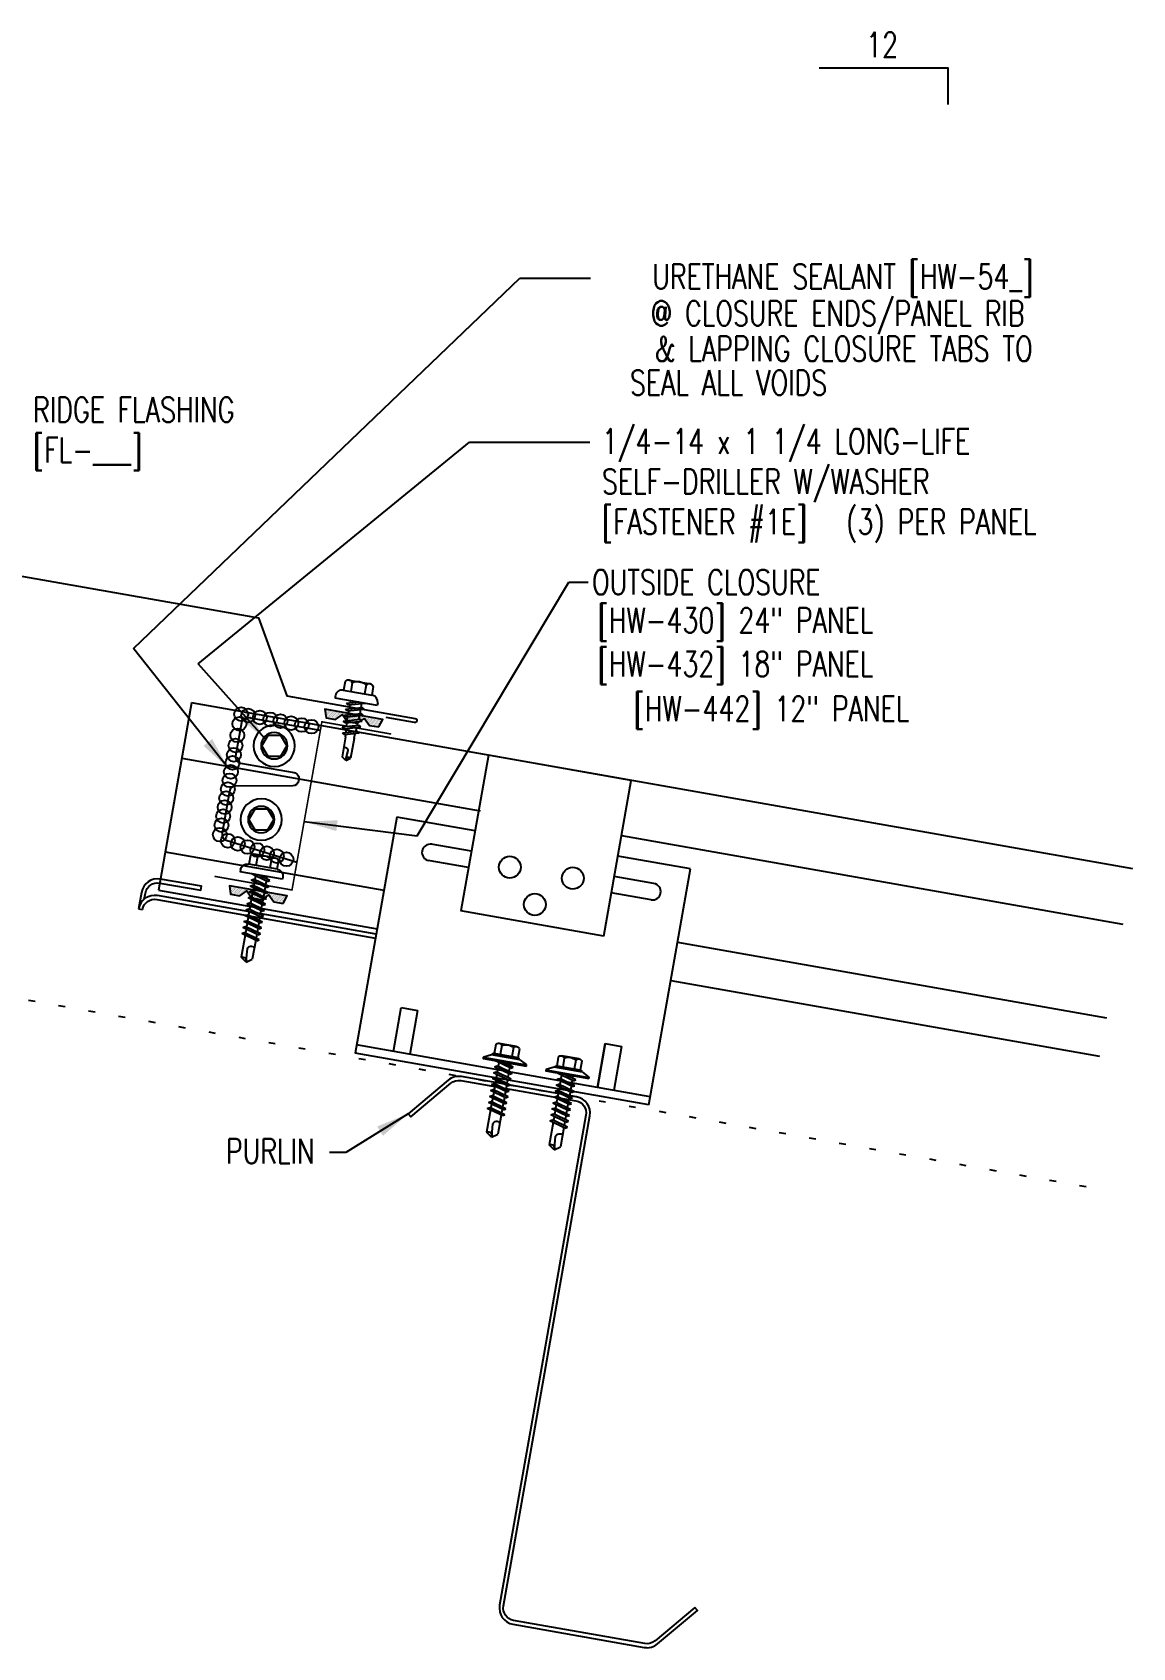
# Model space of a CAD drawing. Extents: x 0.2 to 43.1, y 9.2 to 35.9.
# Drawn here: x 26.47 to 43.07, y 11.4 to 35.77 of the extents above; entities that cross this region are included whole.
import ezdxf
from ezdxf.enums import TextEntityAlignment as Align

# ---------------------------------------------------------------- set-up
doc = ezdxf.new("R2010")
doc.units = 0
doc.header["$LTSCALE"] = 4
doc.header["$MEASUREMENT"] = 0
doc.linetypes.add('ACAD_ISO07W100', pattern=[3, 0, -3])
doc.layers.get('0').update_dxf_attribs({"linetype": 'CONTINUOUS'})
for name, color, linetype in [('CLIP', 5, 'CONTINUOUS'), ('CLO', 3, 'CONTINUOUS'), ('DIM', 2, 'CONTINUOUS'), ('FASTENER', 9, 'CONTINUOUS'), ('MARK', 1, 'CONTINUOUS'), ('PANEL', 11, 'CONTINUOUS'), ('STLA', 10, 'CONTINUOUS'), ('TAPE', 8, 'CONTINUOUS'), ('TEXT', 2, 'CONTINUOUS'), ('TRIM', 6, 'CONTINUOUS')]:
    doc.layers.add(name, color=color, linetype=linetype)
doc.styles.add('TEXT1', font='ROMANS.shx', dxfattribs={"width": 0.75, "height": 0.375})
doc.dimstyles.new('DETAIL$7', dxfattribs={"dimscale": 4, "dimtxt": 0.09375, "dimasz": 0.125, "dimexe": 0.0625, "dimexo": 0.125, "dimgap": 0.0625, "dimtad": 1, "dimdec": 4, "dimzin": 3, "dimdsep": 46, "dimlunit": 4, "dimtxsty": 'TEXT1', "dimblk": 'ARCHTICK', "dimcen": 0.0625, "dimclrd": 7, "dimclre": 7, "dimclrt": 2, "dimadec": 0, "dimazin": 0, "dimtfac": 0.59375, "dimtdec": 4, "dimtmove": 0, "dimatfit": 3, "dimfxl": 0, "dimfrac": 2, "dimtolj": 1, "dimtzin": 3, "dimarcsym": 0})

# ---------------------------------------------------------------- blocks, each defined once
blk = doc.blocks.new('*X9')
at = {"color": 0}
for p, q in [((-0.434, 0.135), (-0.434, 0.135)), ((-0.434, 0.123), (-0.434, 0.123)), ((-0.422, 0.141), (-0.422, 0.141)), ((-0.422, 0.129), (-0.422, 0.129)), ((-0.422, 0.117), (-0.422, 0.117)), ((-0.422, 0.105), (-0.422, 0.105)), ((-0.422, 0.094), (-0.422, 0.094)), ((-0.422, 0.082), (-0.422, 0.082)), ((-0.41, 0.135), (-0.41, 0.135)), ((-0.41, 0.123), (-0.41, 0.123)), ((-0.41, 0.111), (-0.41, 0.111)), ((-0.41, 0.1), (-0.41, 0.1)), ((-0.41, 0.088), (-0.41, 0.088)), ((-0.41, 0.076), (-0.41, 0.076)), ((-0.41, 0.064), (-0.41, 0.064)), ((-0.41, 0.053), (-0.41, 0.053)), ((-0.41, 0.041), (-0.41, 0.041)), ((-0.398, 0.141), (-0.398, 0.141)), ((-0.398, 0.129), (-0.398, 0.129)), ((-0.398, 0.117), (-0.398, 0.117)), ((-0.398, 0.105), (-0.398, 0.105)), ((-0.398, 0.094), (-0.398, 0.094)), ((-0.398, 0.082), (-0.398, 0.082)), ((-0.398, 0.07), (-0.398, 0.07)), ((-0.398, 0.059), (-0.398, 0.059)), ((-0.398, 0.047), (-0.398, 0.047)), ((-0.398, 0.035), (-0.398, 0.035)), ((-0.398, 0.023), (-0.398, 0.023)), ((-0.387, 0.135), (-0.387, 0.135)), ((-0.387, 0.123), (-0.387, 0.123)), ((-0.387, 0.111), (-0.387, 0.111)), ((-0.387, 0.1), (-0.387, 0.1)), ((-0.387, 0.088), (-0.387, 0.088)), ((-0.387, 0.076), (-0.387, 0.076)), ((-0.387, 0.064), (-0.387, 0.064)), ((-0.387, 0.053), (-0.387, 0.053)), ((-0.387, 0.041), (-0.387, 0.041)), ((-0.387, 0.029), (-0.387, 0.029)), ((-0.375, 0.141), (-0.375, 0.141)), ((-0.375, 0.129), (-0.375, 0.129)), ((-0.375, 0.117), (-0.375, 0.117)), ((-0.375, 0.105), (-0.375, 0.105)), ((-0.375, 0.094), (-0.375, 0.094)), ((-0.375, 0.082), (-0.375, 0.082)), ((-0.375, 0.07), (-0.375, 0.07)), ((-0.375, 0.059), (-0.375, 0.059)), ((-0.375, 0.047), (-0.375, 0.047)), ((-0.375, 0.035), (-0.375, 0.035)), ((-0.375, 0.023), (-0.375, 0.023)), ((-0.363, 0.135), (-0.363, 0.135)), ((-0.363, 0.123), (-0.363, 0.123)), ((-0.363, 0.111), (-0.363, 0.111)), ((-0.363, 0.1), (-0.363, 0.1)), ((-0.363, 0.088), (-0.363, 0.088)), ((-0.363, 0.076), (-0.363, 0.076)), ((-0.363, 0.064), (-0.363, 0.064)), ((-0.363, 0.053), (-0.363, 0.053)), ((-0.363, 0.041), (-0.363, 0.041)), ((-0.363, 0.029), (-0.363, 0.029)), ((-0.352, 0.141), (-0.352, 0.141)), ((-0.352, 0.129), (-0.352, 0.129)), ((-0.352, 0.117), (-0.352, 0.117)), ((-0.352, 0.105), (-0.352, 0.105)), ((-0.352, 0.094), (-0.352, 0.094)), ((-0.352, 0.082), (-0.352, 0.082)), ((-0.352, 0.07), (-0.352, 0.07)), ((-0.352, 0.059), (-0.352, 0.059)), ((-0.352, 0.047), (-0.352, 0.047)), ((-0.352, 0.035), (-0.352, 0.035)), ((-0.352, 0.023), (-0.352, 0.023)), ((-0.34, 0.135), (-0.34, 0.135)), ((-0.34, 0.123), (-0.34, 0.123)), ((-0.34, 0.111), (-0.34, 0.111)), ((-0.34, 0.1), (-0.34, 0.1)), ((-0.34, 0.088), (-0.34, 0.088)), ((-0.34, 0.076), (-0.34, 0.076)), ((-0.34, 0.064), (-0.34, 0.064)), ((-0.34, 0.053), (-0.34, 0.053)), ((-0.34, 0.041), (-0.34, 0.041)), ((-0.34, 0.029), (-0.34, 0.029)), ((-0.328, 0.141), (-0.328, 0.141)), ((-0.328, 0.129), (-0.328, 0.129)), ((-0.328, 0.117), (-0.328, 0.117)), ((-0.328, 0.105), (-0.328, 0.105)), ((-0.328, 0.094), (-0.328, 0.094)), ((-0.328, 0.082), (-0.328, 0.082)), ((-0.328, 0.07), (-0.328, 0.07)), ((-0.328, 0.059), (-0.328, 0.059)), ((-0.328, 0.047), (-0.328, 0.047)), ((-0.328, 0.035), (-0.328, 0.035)), ((-0.328, 0.023), (-0.328, 0.023)), ((-0.316, 0.135), (-0.316, 0.135)), ((-0.316, 0.123), (-0.316, 0.123)), ((-0.316, 0.111), (-0.316, 0.111)), ((-0.316, 0.1), (-0.316, 0.1)), ((-0.316, 0.088), (-0.316, 0.088)), ((-0.316, 0.076), (-0.316, 0.076)), ((-0.316, 0.064), (-0.316, 0.064)), ((-0.316, 0.053), (-0.316, 0.053)), ((-0.316, 0.041), (-0.316, 0.041)), ((-0.316, 0.029), (-0.316, 0.029)), ((-0.305, 0.141), (-0.305, 0.141)), ((-0.305, 0.129), (-0.305, 0.129)), ((-0.305, 0.117), (-0.305, 0.117)), ((-0.305, 0.105), (-0.305, 0.105)), ((-0.305, 0.094), (-0.305, 0.094)), ((-0.305, 0.082), (-0.305, 0.082)), ((-0.305, 0.07), (-0.305, 0.07)), ((-0.305, 0.059), (-0.305, 0.059)), ((-0.305, 0.047), (-0.305, 0.047)), ((-0.305, 0.035), (-0.305, 0.035)), ((-0.305, 0.023), (-0.305, 0.023)), ((-0.293, 0.135), (-0.293, 0.135)), ((-0.293, 0.123), (-0.293, 0.123)), ((-0.293, 0.111), (-0.293, 0.111)), ((-0.293, 0.1), (-0.293, 0.1)), ((-0.293, 0.088), (-0.293, 0.088)), ((-0.293, 0.076), (-0.293, 0.076)), ((-0.293, 0.064), (-0.293, 0.064)), ((-0.293, 0.053), (-0.293, 0.053)), ((-0.293, 0.041), (-0.293, 0.041)), ((-0.293, 0.029), (-0.293, 0.029)), ((-0.281, 0.141), (-0.281, 0.141)), ((-0.281, 0.129), (-0.281, 0.129)), ((-0.281, 0.117), (-0.281, 0.117)), ((-0.281, 0.105), (-0.281, 0.105)), ((-0.281, 0.094), (-0.281, 0.094)), ((-0.281, 0.082), (-0.281, 0.082)), ((-0.281, 0.07), (-0.281, 0.07)), ((-0.281, 0.059), (-0.281, 0.059)), ((-0.281, 0.047), (-0.281, 0.047)), ((-0.281, 0.035), (-0.281, 0.035)), ((-0.281, 0.023), (-0.281, 0.023)), ((-0.27, 0.135), (-0.27, 0.135)), ((-0.27, 0.123), (-0.27, 0.123)), ((-0.27, 0.111), (-0.27, 0.111)), ((-0.27, 0.1), (-0.27, 0.1)), ((-0.27, 0.088), (-0.27, 0.088)), ((-0.27, 0.076), (-0.27, 0.076)), ((-0.27, 0.064), (-0.27, 0.064)), ((-0.27, 0.053), (-0.27, 0.053)), ((-0.27, 0.041), (-0.27, 0.041)), ((-0.27, 0.029), (-0.27, 0.029)), ((-0.258, 0.141), (-0.258, 0.141)), ((-0.258, 0.129), (-0.258, 0.129)), ((-0.258, 0.117), (-0.258, 0.117)), ((-0.258, 0.105), (-0.258, 0.105)), ((-0.258, 0.094), (-0.258, 0.094)), ((-0.258, 0.082), (-0.258, 0.082)), ((-0.258, 0.07), (-0.258, 0.07)), ((-0.258, 0.059), (-0.258, 0.059)), ((-0.258, 0.047), (-0.258, 0.047)), ((-0.258, 0.035), (-0.258, 0.035)), ((-0.258, 0.023), (-0.258, 0.023)), ((-0.246, 0.135), (-0.246, 0.135)), ((-0.246, 0.123), (-0.246, 0.123)), ((-0.246, 0.111), (-0.246, 0.111)), ((-0.246, 0.1), (-0.246, 0.1)), ((-0.246, 0.088), (-0.246, 0.088)), ((-0.246, 0.076), (-0.246, 0.076)), ((-0.246, 0.064), (-0.246, 0.064)), ((-0.246, 0.053), (-0.246, 0.053)), ((-0.246, 0.041), (-0.246, 0.041)), ((-0.234, 0.141), (-0.234, 0.141)), ((-0.234, 0.129), (-0.234, 0.129)), ((-0.234, 0.117), (-0.234, 0.117)), ((-0.234, 0.105), (-0.234, 0.105)), ((-0.234, 0.094), (-0.234, 0.094)), ((-0.234, 0.082), (-0.234, 0.082)), ((-0.234, 0.07), (-0.234, 0.07)), ((-0.234, 0.059), (-0.234, 0.059)), ((-0.234, 0.047), (-0.234, 0.047)), ((-0.223, 0.135), (-0.223, 0.135)), ((-0.223, 0.123), (-0.223, 0.123)), ((-0.223, 0.111), (-0.223, 0.111)), ((-0.223, 0.1), (-0.223, 0.1)), ((-0.223, 0.088), (-0.223, 0.088)), ((-0.223, 0.076), (-0.223, 0.076)), ((-0.223, 0.064), (-0.223, 0.064)), ((-0.211, 0.141), (-0.211, 0.141)), ((-0.211, 0.129), (-0.211, 0.129)), ((-0.211, 0.117), (-0.211, 0.117)), ((-0.211, 0.105), (-0.211, 0.105)), ((-0.211, 0.094), (-0.211, 0.094)), ((-0.211, 0.082), (-0.211, 0.082)), ((-0.211, 0.07), (-0.211, 0.07)), ((-0.199, 0.135), (-0.199, 0.135)), ((-0.199, 0.123), (-0.199, 0.123)), ((-0.199, 0.111), (-0.199, 0.111)), ((-0.199, 0.1), (-0.199, 0.1)), ((-0.199, 0.088), (-0.199, 0.088)), ((-0.188, 0.141), (-0.188, 0.141)), ((-0.188, 0.129), (-0.188, 0.129)), ((-0.188, 0.117), (-0.188, 0.117)), ((-0.188, 0.105), (-0.188, 0.105)), ((-0.188, 0.094), (-0.188, 0.094)), ((-0.176, 0.135), (-0.176, 0.135)), ((-0.176, 0.123), (-0.176, 0.123)), ((-0.176, 0.111), (-0.176, 0.111)), ((-0.164, 0.141), (-0.164, 0.141)), ((-0.164, 0.129), (-0.164, 0.129)), ((-0.164, 0.117), (-0.164, 0.117)), ((-0.164, 0.105), (-0.164, 0.105)), ((-0.152, 0.135), (-0.152, 0.135)), ((-0.152, 0.123), (-0.152, 0.123)), ((-0.152, 0.111), (-0.152, 0.111)), ((-0.152, 0.1), (-0.152, 0.1)), ((-0.141, 0.141), (-0.141, 0.141)), ((-0.141, 0.129), (-0.141, 0.129)), ((-0.141, 0.117), (-0.141, 0.117)), ((-0.141, 0.105), (-0.141, 0.105)), ((-0.141, 0.094), (-0.141, 0.094)), ((-0.141, 0.082), (-0.141, 0.082)), ((-0.129, 0.135), (-0.129, 0.135)), ((-0.129, 0.123), (-0.129, 0.123)), ((-0.129, 0.111), (-0.129, 0.111)), ((-0.129, 0.1), (-0.129, 0.1)), ((-0.129, 0.088), (-0.129, 0.088)), ((-0.129, 0.076), (-0.129, 0.076)), ((-0.117, 0.141), (-0.117, 0.141)), ((-0.117, 0.129), (-0.117, 0.129)), ((-0.117, 0.117), (-0.117, 0.117)), ((-0.117, 0.105), (-0.117, 0.105)), ((-0.117, 0.094), (-0.117, 0.094)), ((-0.117, 0.082), (-0.117, 0.082)), ((-0.117, 0.07), (-0.117, 0.07)), ((-0.117, 0.059), (-0.117, 0.059)), ((-0.105, 0.135), (-0.105, 0.135)), ((-0.105, 0.123), (-0.105, 0.123)), ((-0.105, 0.111), (-0.105, 0.111)), ((-0.105, 0.1), (-0.105, 0.1)), ((-0.105, 0.088), (-0.105, 0.088)), ((-0.105, 0.076), (-0.105, 0.076)), ((-0.105, 0.064), (-0.105, 0.064)), ((-0.105, 0.053), (-0.105, 0.053)), ((-0.094, 0.141), (-0.094, 0.141)), ((-0.094, 0.129), (-0.094, 0.129)), ((-0.094, 0.117), (-0.094, 0.117)), ((-0.094, 0.105), (-0.094, 0.105)), ((-0.094, 0.094), (-0.094, 0.094)), ((-0.094, 0.082), (-0.094, 0.082)), ((-0.094, 0.07), (-0.094, 0.07)), ((-0.094, 0.059), (-0.094, 0.059)), ((-0.094, 0.047), (-0.094, 0.047)), ((-0.094, 0.035), (-0.094, 0.035)), ((-0.082, 0.135), (-0.082, 0.135)), ((-0.082, 0.123), (-0.082, 0.123)), ((-0.082, 0.111), (-0.082, 0.111)), ((-0.082, 0.1), (-0.082, 0.1)), ((-0.082, 0.088), (-0.082, 0.088)), ((-0.082, 0.076), (-0.082, 0.076)), ((-0.082, 0.064), (-0.082, 0.064)), ((-0.082, 0.053), (-0.082, 0.053)), ((-0.082, 0.041), (-0.082, 0.041)), ((-0.082, 0.029), (-0.082, 0.029)), ((-0.07, 0.141), (-0.07, 0.141)), ((-0.07, 0.129), (-0.07, 0.129)), ((-0.07, 0.117), (-0.07, 0.117)), ((-0.07, 0.105), (-0.07, 0.105)), ((-0.07, 0.094), (-0.07, 0.094)), ((-0.07, 0.082), (-0.07, 0.082)), ((-0.07, 0.07), (-0.07, 0.07)), ((-0.07, 0.059), (-0.07, 0.059)), ((-0.07, 0.047), (-0.07, 0.047)), ((-0.07, 0.035), (-0.07, 0.035)), ((-0.07, 0.023), (-0.07, 0.023)), ((-0.059, 0.135), (-0.059, 0.135)), ((-0.059, 0.123), (-0.059, 0.123)), ((-0.059, 0.111), (-0.059, 0.111)), ((-0.059, 0.1), (-0.059, 0.1)), ((-0.059, 0.088), (-0.059, 0.088)), ((-0.059, 0.076), (-0.059, 0.076)), ((-0.059, 0.064), (-0.059, 0.064)), ((-0.059, 0.053), (-0.059, 0.053)), ((-0.059, 0.041), (-0.059, 0.041)), ((-0.059, 0.029), (-0.059, 0.029)), ((-0.047, 0.141), (-0.047, 0.141)), ((-0.047, 0.129), (-0.047, 0.129)), ((-0.047, 0.117), (-0.047, 0.117)), ((-0.047, 0.105), (-0.047, 0.105)), ((-0.047, 0.094), (-0.047, 0.094)), ((-0.047, 0.082), (-0.047, 0.082)), ((-0.047, 0.07), (-0.047, 0.07)), ((-0.047, 0.059), (-0.047, 0.059)), ((-0.047, 0.047), (-0.047, 0.047)), ((-0.047, 0.035), (-0.047, 0.035)), ((-0.047, 0.023), (-0.047, 0.023)), ((-0.035, 0.135), (-0.035, 0.135)), ((-0.035, 0.123), (-0.035, 0.123)), ((-0.035, 0.111), (-0.035, 0.111)), ((-0.035, 0.1), (-0.035, 0.1)), ((-0.035, 0.088), (-0.035, 0.088)), ((-0.035, 0.076), (-0.035, 0.076)), ((-0.035, 0.064), (-0.035, 0.064)), ((-0.035, 0.053), (-0.035, 0.053)), ((-0.035, 0.041), (-0.035, 0.041)), ((-0.035, 0.029), (-0.035, 0.029)), ((-0.023, 0.141), (-0.023, 0.141)), ((-0.023, 0.129), (-0.023, 0.129)), ((-0.023, 0.117), (-0.023, 0.117)), ((-0.023, 0.105), (-0.023, 0.105)), ((-0.023, 0.094), (-0.023, 0.094)), ((-0.023, 0.082), (-0.023, 0.082)), ((-0.023, 0.07), (-0.023, 0.07)), ((-0.023, 0.059), (-0.023, 0.059)), ((-0.023, 0.047), (-0.023, 0.047)), ((-0.023, 0.035), (-0.023, 0.035)), ((-0.023, 0.023), (-0.023, 0.023)), ((-0.012, 0.135), (-0.012, 0.135)), ((-0.012, 0.123), (-0.012, 0.123)), ((-0.012, 0.111), (-0.012, 0.111)), ((-0.012, 0.1), (-0.012, 0.1)), ((-0.012, 0.088), (-0.012, 0.088)), ((-0.012, 0.076), (-0.012, 0.076)), ((-0.012, 0.064), (-0.012, 0.064)), ((-0.012, 0.053), (-0.012, 0.053)), ((-0.012, 0.041), (-0.012, 0.041)), ((-0.012, 0.029), (-0.012, 0.029)), ((0, 0.141), (0, 0.141)), ((0, 0.129), (0, 0.129)), ((0, 0.117), (0, 0.117)), ((0, 0.105), (0, 0.105)), ((0, 0.094), (0, 0.094)), ((0, 0.082), (0, 0.082)), ((0, 0.07), (0, 0.07)), ((0, 0.059), (0, 0.059)), ((0, 0.047), (0, 0.047)), ((0, 0.035), (0, 0.035)), ((0, 0.023), (0, 0.023)), ((0.012, 0.135), (0.012, 0.135)), ((0.012, 0.123), (0.012, 0.123)), ((0.012, 0.111), (0.012, 0.111)), ((0.012, 0.1), (0.012, 0.1)), ((0.012, 0.088), (0.012, 0.088)), ((0.012, 0.076), (0.012, 0.076)), ((0.012, 0.064), (0.012, 0.064)), ((0.012, 0.053), (0.012, 0.053)), ((0.012, 0.041), (0.012, 0.041)), ((0.012, 0.029), (0.012, 0.029)), ((0.023, 0.141), (0.023, 0.141)), ((0.023, 0.129), (0.023, 0.129)), ((0.023, 0.117), (0.023, 0.117)), ((0.023, 0.105), (0.023, 0.105)), ((0.023, 0.094), (0.023, 0.094)), ((0.023, 0.082), (0.023, 0.082)), ((0.023, 0.07), (0.023, 0.07)), ((0.023, 0.059), (0.023, 0.059)), ((0.023, 0.047), (0.023, 0.047)), ((0.023, 0.035), (0.023, 0.035)), ((0.023, 0.023), (0.023, 0.023)), ((0.035, 0.135), (0.035, 0.135)), ((0.035, 0.123), (0.035, 0.123)), ((0.035, 0.111), (0.035, 0.111)), ((0.035, 0.1), (0.035, 0.1)), ((0.035, 0.088), (0.035, 0.088)), ((0.035, 0.076), (0.035, 0.076)), ((0.035, 0.064), (0.035, 0.064)), ((0.035, 0.053), (0.035, 0.053)), ((0.035, 0.041), (0.035, 0.041)), ((0.035, 0.029), (0.035, 0.029)), ((0.047, 0.141), (0.047, 0.141)), ((0.047, 0.129), (0.047, 0.129)), ((0.047, 0.117), (0.047, 0.117)), ((0.047, 0.105), (0.047, 0.105)), ((0.047, 0.094), (0.047, 0.094)), ((0.047, 0.082), (0.047, 0.082)), ((0.047, 0.07), (0.047, 0.07)), ((0.047, 0.059), (0.047, 0.059)), ((0.047, 0.047), (0.047, 0.047)), ((0.047, 0.035), (0.047, 0.035)), ((0.047, 0.023), (0.047, 0.023)), ((0.059, 0.135), (0.059, 0.135)), ((0.059, 0.123), (0.059, 0.123)), ((0.059, 0.111), (0.059, 0.111)), ((0.059, 0.1), (0.059, 0.1)), ((0.059, 0.088), (0.059, 0.088)), ((0.059, 0.076), (0.059, 0.076)), ((0.059, 0.064), (0.059, 0.064)), ((0.059, 0.053), (0.059, 0.053)), ((0.059, 0.041), (0.059, 0.041)), ((0.059, 0.029), (0.059, 0.029)), ((0.07, 0.141), (0.07, 0.141)), ((0.07, 0.129), (0.07, 0.129)), ((0.07, 0.117), (0.07, 0.117)), ((0.07, 0.105), (0.07, 0.105)), ((0.07, 0.094), (0.07, 0.094)), ((0.07, 0.082), (0.07, 0.082)), ((0.07, 0.07), (0.07, 0.07)), ((0.07, 0.059), (0.07, 0.059)), ((0.07, 0.047), (0.07, 0.047)), ((0.07, 0.035), (0.07, 0.035)), ((0.07, 0.023), (0.07, 0.023)), ((0.082, 0.135), (0.082, 0.135)), ((0.082, 0.123), (0.082, 0.123)), ((0.082, 0.111), (0.082, 0.111)), ((0.082, 0.1), (0.082, 0.1)), ((0.082, 0.088), (0.082, 0.088)), ((0.082, 0.076), (0.082, 0.076)), ((0.082, 0.064), (0.082, 0.064)), ((0.082, 0.053), (0.082, 0.053)), ((0.082, 0.041), (0.082, 0.041)), ((0.082, 0.029), (0.082, 0.029)), ((0.094, 0.141), (0.094, 0.141)), ((0.094, 0.129), (0.094, 0.129)), ((0.094, 0.117), (0.094, 0.117)), ((0.094, 0.105), (0.094, 0.105)), ((0.094, 0.094), (0.094, 0.094)), ((0.094, 0.082), (0.094, 0.082)), ((0.094, 0.07), (0.094, 0.07)), ((0.094, 0.059), (0.094, 0.059)), ((0.094, 0.047), (0.094, 0.047)), ((0.094, 0.035), (0.094, 0.035)), ((0.105, 0.135), (0.105, 0.135)), ((0.105, 0.123), (0.105, 0.123)), ((0.105, 0.111), (0.105, 0.111)), ((0.105, 0.1), (0.105, 0.1)), ((0.105, 0.088), (0.105, 0.088)), ((0.105, 0.076), (0.105, 0.076)), ((0.105, 0.064), (0.105, 0.064)), ((0.105, 0.053), (0.105, 0.053)), ((0.117, 0.141), (0.117, 0.141)), ((0.117, 0.129), (0.117, 0.129)), ((0.117, 0.117), (0.117, 0.117)), ((0.117, 0.105), (0.117, 0.105)), ((0.117, 0.094), (0.117, 0.094)), ((0.117, 0.082), (0.117, 0.082)), ((0.117, 0.07), (0.117, 0.07)), ((0.117, 0.059), (0.117, 0.059)), ((0.129, 0.135), (0.129, 0.135)), ((0.129, 0.123), (0.129, 0.123)), ((0.129, 0.111), (0.129, 0.111)), ((0.129, 0.1), (0.129, 0.1)), ((0.129, 0.088), (0.129, 0.088)), ((0.129, 0.076), (0.129, 0.076)), ((0.141, 0.141), (0.141, 0.141)), ((0.141, 0.129), (0.141, 0.129)), ((0.141, 0.117), (0.141, 0.117)), ((0.141, 0.105), (0.141, 0.105)), ((0.141, 0.094), (0.141, 0.094)), ((0.141, 0.082), (0.141, 0.082)), ((0.152, 0.135), (0.152, 0.135)), ((0.152, 0.123), (0.152, 0.123)), ((0.152, 0.111), (0.152, 0.111)), ((0.152, 0.1), (0.152, 0.1)), ((0.164, 0.141), (0.164, 0.141)), ((0.164, 0.129), (0.164, 0.129)), ((0.164, 0.117), (0.164, 0.117)), ((0.164, 0.105), (0.164, 0.105)), ((0.176, 0.135), (0.176, 0.135)), ((0.176, 0.123), (0.176, 0.123)), ((0.176, 0.111), (0.176, 0.111)), ((0.188, 0.141), (0.188, 0.141)), ((0.188, 0.129), (0.188, 0.129)), ((0.188, 0.117), (0.188, 0.117)), ((0.188, 0.105), (0.188, 0.105)), ((0.188, 0.094), (0.188, 0.094)), ((0.199, 0.135), (0.199, 0.135)), ((0.199, 0.123), (0.199, 0.123)), ((0.199, 0.111), (0.199, 0.111)), ((0.199, 0.1), (0.199, 0.1)), ((0.199, 0.088), (0.199, 0.088)), ((0.211, 0.141), (0.211, 0.141)), ((0.211, 0.129), (0.211, 0.129)), ((0.211, 0.117), (0.211, 0.117)), ((0.211, 0.105), (0.211, 0.105)), ((0.211, 0.094), (0.211, 0.094)), ((0.211, 0.082), (0.211, 0.082)), ((0.211, 0.07), (0.211, 0.07)), ((0.223, 0.135), (0.223, 0.135)), ((0.223, 0.123), (0.223, 0.123)), ((0.223, 0.111), (0.223, 0.111)), ((0.223, 0.1), (0.223, 0.1)), ((0.223, 0.088), (0.223, 0.088)), ((0.223, 0.076), (0.223, 0.076)), ((0.223, 0.064), (0.223, 0.064)), ((0.234, 0.141), (0.234, 0.141)), ((0.234, 0.129), (0.234, 0.129)), ((0.234, 0.117), (0.234, 0.117)), ((0.234, 0.105), (0.234, 0.105)), ((0.234, 0.094), (0.234, 0.094)), ((0.234, 0.082), (0.234, 0.082)), ((0.234, 0.07), (0.234, 0.07)), ((0.234, 0.059), (0.234, 0.059)), ((0.234, 0.047), (0.234, 0.047)), ((0.246, 0.135), (0.246, 0.135)), ((0.246, 0.123), (0.246, 0.123)), ((0.246, 0.111), (0.246, 0.111)), ((0.246, 0.1), (0.246, 0.1)), ((0.246, 0.088), (0.246, 0.088)), ((0.246, 0.076), (0.246, 0.076)), ((0.246, 0.064), (0.246, 0.064)), ((0.246, 0.053), (0.246, 0.053)), ((0.246, 0.041), (0.246, 0.041)), ((0.258, 0.141), (0.258, 0.141)), ((0.258, 0.129), (0.258, 0.129)), ((0.258, 0.117), (0.258, 0.117)), ((0.258, 0.105), (0.258, 0.105)), ((0.258, 0.094), (0.258, 0.094)), ((0.258, 0.082), (0.258, 0.082)), ((0.258, 0.07), (0.258, 0.07)), ((0.258, 0.059), (0.258, 0.059)), ((0.258, 0.047), (0.258, 0.047)), ((0.258, 0.035), (0.258, 0.035)), ((0.258, 0.023), (0.258, 0.023)), ((0.27, 0.135), (0.27, 0.135)), ((0.27, 0.123), (0.27, 0.123)), ((0.27, 0.111), (0.27, 0.111)), ((0.27, 0.1), (0.27, 0.1)), ((0.27, 0.088), (0.27, 0.088)), ((0.27, 0.076), (0.27, 0.076)), ((0.27, 0.064), (0.27, 0.064)), ((0.27, 0.053), (0.27, 0.053)), ((0.27, 0.041), (0.27, 0.041)), ((0.27, 0.029), (0.27, 0.029)), ((0.281, 0.141), (0.281, 0.141)), ((0.281, 0.129), (0.281, 0.129)), ((0.281, 0.117), (0.281, 0.117)), ((0.281, 0.105), (0.281, 0.105)), ((0.281, 0.094), (0.281, 0.094)), ((0.281, 0.082), (0.281, 0.082)), ((0.281, 0.07), (0.281, 0.07)), ((0.281, 0.059), (0.281, 0.059)), ((0.281, 0.047), (0.281, 0.047)), ((0.281, 0.035), (0.281, 0.035)), ((0.281, 0.023), (0.281, 0.023)), ((0.293, 0.135), (0.293, 0.135)), ((0.293, 0.123), (0.293, 0.123)), ((0.293, 0.111), (0.293, 0.111)), ((0.293, 0.1), (0.293, 0.1)), ((0.293, 0.088), (0.293, 0.088)), ((0.293, 0.076), (0.293, 0.076)), ((0.293, 0.064), (0.293, 0.064)), ((0.293, 0.053), (0.293, 0.053)), ((0.293, 0.041), (0.293, 0.041)), ((0.293, 0.029), (0.293, 0.029)), ((0.305, 0.141), (0.305, 0.141)), ((0.305, 0.129), (0.305, 0.129)), ((0.305, 0.117), (0.305, 0.117)), ((0.305, 0.105), (0.305, 0.105)), ((0.305, 0.094), (0.305, 0.094)), ((0.305, 0.082), (0.305, 0.082)), ((0.305, 0.07), (0.305, 0.07)), ((0.305, 0.059), (0.305, 0.059)), ((0.305, 0.047), (0.305, 0.047)), ((0.305, 0.035), (0.305, 0.035)), ((0.305, 0.023), (0.305, 0.023)), ((0.316, 0.135), (0.316, 0.135)), ((0.316, 0.123), (0.316, 0.123)), ((0.316, 0.111), (0.316, 0.111)), ((0.316, 0.1), (0.316, 0.1)), ((0.316, 0.088), (0.316, 0.088)), ((0.316, 0.076), (0.316, 0.076)), ((0.316, 0.064), (0.316, 0.064)), ((0.316, 0.053), (0.316, 0.053)), ((0.316, 0.041), (0.316, 0.041)), ((0.316, 0.029), (0.316, 0.029)), ((0.328, 0.141), (0.328, 0.141)), ((0.328, 0.129), (0.328, 0.129)), ((0.328, 0.117), (0.328, 0.117)), ((0.328, 0.105), (0.328, 0.105)), ((0.328, 0.094), (0.328, 0.094)), ((0.328, 0.082), (0.328, 0.082)), ((0.328, 0.07), (0.328, 0.07)), ((0.328, 0.059), (0.328, 0.059)), ((0.328, 0.047), (0.328, 0.047)), ((0.328, 0.035), (0.328, 0.035)), ((0.328, 0.023), (0.328, 0.023)), ((0.34, 0.135), (0.34, 0.135)), ((0.34, 0.123), (0.34, 0.123)), ((0.34, 0.111), (0.34, 0.111)), ((0.34, 0.1), (0.34, 0.1)), ((0.34, 0.088), (0.34, 0.088)), ((0.34, 0.076), (0.34, 0.076)), ((0.34, 0.064), (0.34, 0.064)), ((0.34, 0.053), (0.34, 0.053)), ((0.34, 0.041), (0.34, 0.041)), ((0.34, 0.029), (0.34, 0.029)), ((0.352, 0.141), (0.352, 0.141)), ((0.352, 0.129), (0.352, 0.129)), ((0.352, 0.117), (0.352, 0.117)), ((0.352, 0.105), (0.352, 0.105)), ((0.352, 0.094), (0.352, 0.094)), ((0.352, 0.082), (0.352, 0.082)), ((0.352, 0.07), (0.352, 0.07)), ((0.352, 0.059), (0.352, 0.059)), ((0.352, 0.047), (0.352, 0.047)), ((0.352, 0.035), (0.352, 0.035)), ((0.352, 0.023), (0.352, 0.023)), ((0.363, 0.135), (0.363, 0.135)), ((0.363, 0.123), (0.363, 0.123)), ((0.363, 0.111), (0.363, 0.111)), ((0.363, 0.1), (0.363, 0.1)), ((0.363, 0.088), (0.363, 0.088)), ((0.363, 0.076), (0.363, 0.076)), ((0.363, 0.064), (0.363, 0.064)), ((0.363, 0.053), (0.363, 0.053)), ((0.363, 0.041), (0.363, 0.041)), ((0.363, 0.029), (0.363, 0.029)), ((0.375, 0.141), (0.375, 0.141)), ((0.375, 0.129), (0.375, 0.129)), ((0.375, 0.117), (0.375, 0.117)), ((0.375, 0.105), (0.375, 0.105)), ((0.375, 0.094), (0.375, 0.094)), ((0.375, 0.082), (0.375, 0.082)), ((0.375, 0.07), (0.375, 0.07)), ((0.375, 0.059), (0.375, 0.059)), ((0.375, 0.047), (0.375, 0.047)), ((0.375, 0.035), (0.375, 0.035)), ((0.375, 0.023), (0.375, 0.023)), ((0.387, 0.135), (0.387, 0.135)), ((0.387, 0.123), (0.387, 0.123)), ((0.387, 0.111), (0.387, 0.111)), ((0.387, 0.1), (0.387, 0.1)), ((0.387, 0.088), (0.387, 0.088)), ((0.387, 0.076), (0.387, 0.076)), ((0.387, 0.064), (0.387, 0.064)), ((0.387, 0.053), (0.387, 0.053)), ((0.387, 0.041), (0.387, 0.041)), ((0.387, 0.029), (0.387, 0.029)), ((0.398, 0.141), (0.398, 0.141)), ((0.398, 0.129), (0.398, 0.129)), ((0.398, 0.117), (0.398, 0.117)), ((0.398, 0.105), (0.398, 0.105)), ((0.398, 0.094), (0.398, 0.094)), ((0.398, 0.082), (0.398, 0.082)), ((0.398, 0.07), (0.398, 0.07)), ((0.398, 0.059), (0.398, 0.059)), ((0.398, 0.047), (0.398, 0.047)), ((0.398, 0.035), (0.398, 0.035)), ((0.398, 0.023), (0.398, 0.023)), ((0.41, 0.135), (0.41, 0.135)), ((0.41, 0.123), (0.41, 0.123)), ((0.41, 0.111), (0.41, 0.111)), ((0.41, 0.1), (0.41, 0.1)), ((0.41, 0.088), (0.41, 0.088)), ((0.41, 0.076), (0.41, 0.076)), ((0.41, 0.064), (0.41, 0.064)), ((0.41, 0.053), (0.41, 0.053)), ((0.41, 0.041), (0.41, 0.041)), ((0.422, 0.141), (0.422, 0.141)), ((0.422, 0.129), (0.422, 0.129)), ((0.422, 0.117), (0.422, 0.117)), ((0.422, 0.105), (0.422, 0.105)), ((0.422, 0.094), (0.422, 0.094)), ((0.422, 0.082), (0.422, 0.082)), ((0.434, 0.135), (0.434, 0.135)), ((0.434, 0.123), (0.434, 0.123))]:
    blk.add_line(p, q, dxfattribs=at)
blk = doc.blocks.new('MB_DBTAP')
at = {"layer": 'TAPE', "color": 9}
blk.add_lwpolyline([(-0.403, 0.018), (-0.442, 0.141), (0.442, 0.141), (0.403, 0.018), (0.26, 0.018), (0.17, 0.109), (0.079, 0.018), (0, 0.018), (-0.079, 0.018), (-0.17, 0.109), (-0.26, 0.018)], close=True, dxfattribs=at)
at = {"layer": 'TAPE', "color": 251}
blk.add_blockref('*X9', (0, 0), dxfattribs=at)
blk = doc.blocks.new('MB_38W')
blk.add_lwpolyline([(-0.094, 0.162), (-0.188, 0), (-0.094, -0.162), (0.094, -0.162), (0.188, 0), (0.094, 0.162)], close=True)
for radius in [0.312, 0.199]:
    blk.add_circle((0, 0), radius)
blk = doc.blocks.new('A$C40D92978')
at = {"layer": 'CLO', "const_width": 0.0239}
blk.add_lwpolyline([(2.668, 0.22), (1.499, 0.014), (1.048, 2.551), (0.002, 2.366)], dxfattribs=at)
at = {"layer": 'CLO'}
blk.add_lwpolyline([(1.074, 2.419), (2.155, 2.61, -0.414214), (2.26, 2.537), (2.349, 2.031, -0.414214), (2.276, 1.927), (1.468, 1.784, 0.414214), (1.395, 1.68), (1.399, 1.658, 0.362577), (1.487, 1.584), (2.353, 1.579, -0.362577), (2.441, 1.505), (2.554, 0.869, -0.377256), (2.492, 0.768), (1.424, 0.435)], format="xyb", dxfattribs=at)
blk = doc.blocks.new('MB_DW4')
at = {"layer": 'FASTENER'}
for p, q in [((-0.217, 0.305), (-0.217, 0.171)), ((-0.163, 0.337), (0.159, 0.337)), ((-0.108, 0.305), (-0.108, 0.171)), ((0.105, 0.305), (0.105, 0.171)), ((0.214, 0.305), (0.214, 0.171)), ((-0.326, 0.071), (-0.326, 0.037)), ((-0.326, 0.037), (0.322, 0.037)), ((-0.226, 0.171), (0.214, 0.171)), ((-0.141, -0.014), (0.037, 0.037)), ((-0.105, -0.034), (0.137, 0.035)), ((-0.088, 0.037), (-0.088, 0.001)), ((-0.088, 0.037), (0.085, 0.037)), ((0.085, 0.037), (0.134, 0.037)), ((0.085, 0.02), (0.085, -0.041)), ((0.137, 0.035), (0.134, 0.037)), ((0.322, 0.071), (0.322, 0.037)), ((-0.105, -0.034), (-0.141, -0.014)), ((-0.141, -0.105), (0.102, -0.036)), ((-0.105, -0.125), (-0.141, -0.105)), ((-0.141, -0.196), (0.102, -0.127)), ((-0.105, -0.216), (-0.141, -0.196)), ((-0.141, -0.287), (0.102, -0.217)), ((-0.105, -0.125), (0.137, -0.056)), ((-0.105, -0.216), (0.137, -0.147)), ((-0.105, -0.307), (0.137, -0.238)), ((-0.088, -0.029), (-0.088, -0.09)), ((-0.088, -0.12), (-0.088, -0.181)), ((-0.084, -0.27), (-0.088, -0.211)), ((0.084, -0.223), (0.085, -0.211)), ((0.085, -0.071), (0.085, -0.131)), ((0.085, -0.162), (0.085, -0.211)), ((0.137, -0.056), (0.102, -0.036)), ((0.137, -0.147), (0.102, -0.127)), ((0.137, -0.238), (0.102, -0.217)), ((-0.105, -0.307), (-0.141, -0.287)), ((-0.141, -0.378), (0.102, -0.308)), ((-0.105, -0.398), (-0.141, -0.378)), ((-0.122, -0.463), (0.089, -0.403)), ((-0.086, -0.483), (-0.122, -0.463)), ((-0.105, -0.398), (0.137, -0.328)), ((-0.086, -0.483), (0.124, -0.423)), ((-0.078, -0.36), (-0.082, -0.3)), ((-0.071, -0.449), (-0.075, -0.389)), ((-0.066, -0.516), (-0.069, -0.478)), ((0.063, -0.515), (0.068, -0.439)), ((0.071, -0.408), (0.075, -0.346)), ((0.077, -0.315), (0.082, -0.253)), ((0.124, -0.423), (0.089, -0.403)), ((0.137, -0.328), (0.102, -0.308)), ((-0.066, -0.516), (-0.066, -0.82)), ((-0.003, -0.854), (0.009, -0.714)), ((0.063, -0.516), (0.063, -0.82)), ((-0.002, -0.866), (-0.066, -0.82)), ((-0.002, -0.866), (0.063, -0.82))]:
    blk.add_line(p, q, dxfattribs=at)
for centre, radius, start, end in [((-0.163, 0.274), 0.0628, 29.8754, 150.1246), ((-0.002, 0.141), 0.196, 56.9974, 123.0026), ((0.159, 0.274), 0.0628, 29.8754, 150.1246), ((-0.226, 0.071), 0.1, 90, 180), ((0.222, 0.071), 0.1, 0, 90), ((-0.036, -0.723), 0.0461, 11.1445, 130.906), ((0.073, -0.516), 0.01, 175.9484, 180), ((0.039, -0.855), 0.0422, 55.4585, 194.8454)]:
    blk.add_arc(centre, radius, start, end, dxfattribs=at)
blk = doc.blocks.new('FD-F1e')
at = {"layer": 'TEXT', "style": 'TEXT1', "width": 0.75}
for s, p in [('1/4-14 x 1 1/4 LONG-LIFE', (0.0047, -0.0408)), ('SELF-DRILLER W/WASHER', (0.0047, -0.1926)), ('[FASTENER #1E]', (0.0047, -0.3444))]:
    blk.add_text(s, height=0.09375, dxfattribs=at).set_placement(p)
blk.add_attdef('(QUANTITY)', (0.9263, -0.3444), '', height=0.0938, dxfattribs=at)
blk = doc.blocks.new('FZ7')
at = {"layer": 'FASTENER'}
for p, q in [((-0.215, 0.305), (-0.215, 0.171)), ((-0.161, 0.337), (0.161, 0.337)), ((-0.107, 0.305), (-0.107, 0.171)), ((0.107, 0.305), (0.107, 0.171)), ((0.215, 0.305), (0.215, 0.171)), ((-0.324, 0.071), (-0.324, 0.037)), ((-0.324, 0.037), (0.324, 0.037)), ((-0.224, 0.171), (0.215, 0.171)), ((-0.139, -0.016), (0.046, 0.037)), ((-0.104, -0.036), (0.139, 0.033)), ((-0.086, 0.037), (-0.086, -0.001)), ((-0.086, 0.037), (0.086, 0.037)), ((0.086, 0.037), (0.133, 0.037)), ((0.086, 0.018), (0.086, -0.042)), ((0.139, 0.033), (0.133, 0.037)), ((0.324, 0.071), (0.324, 0.037)), ((-0.104, -0.036), (-0.139, -0.016)), ((-0.139, -0.107), (0.104, -0.038)), ((-0.104, -0.127), (-0.139, -0.107)), ((-0.139, -0.198), (0.104, -0.128)), ((-0.104, -0.218), (-0.139, -0.198)), ((-0.139, -0.289), (0.104, -0.219)), ((-0.104, -0.127), (0.139, -0.058)), ((-0.104, -0.218), (0.139, -0.149)), ((-0.104, -0.309), (0.139, -0.239)), ((-0.086, -0.031), (-0.086, -0.092)), ((-0.086, -0.122), (-0.086, -0.183)), ((-0.086, -0.213), (-0.086, -0.274)), ((0.086, -0.073), (0.086, -0.133)), ((0.086, -0.164), (0.086, -0.224)), ((0.139, -0.058), (0.104, -0.038)), ((0.139, -0.149), (0.104, -0.128)), ((0.139, -0.239), (0.104, -0.219)), ((-0.104, -0.309), (-0.139, -0.289)), ((-0.139, -0.38), (0.104, -0.31)), ((-0.104, -0.4), (-0.139, -0.38)), ((-0.139, -0.47), (0.104, -0.401)), ((-0.104, -0.491), (-0.139, -0.47)), ((-0.104, -0.4), (0.139, -0.33)), ((-0.104, -0.491), (0.139, -0.421)), ((-0.086, -0.304), (-0.086, -0.364)), ((-0.086, -0.395), (-0.086, -0.455)), ((-0.086, -0.486), (-0.086, -0.546)), ((0.086, -0.255), (0.086, -0.315)), ((0.086, -0.345), (0.086, -0.406)), ((0.086, -0.436), (0.086, -0.497)), ((0.139, -0.33), (0.104, -0.31)), ((0.139, -0.421), (0.104, -0.401)), ((-0.139, -0.561), (0.104, -0.492)), ((-0.104, -0.581), (-0.139, -0.561)), ((-0.139, -0.652), (0.104, -0.583)), ((-0.104, -0.672), (-0.139, -0.652)), ((-0.139, -0.743), (0.104, -0.674)), ((-0.104, -0.581), (0.139, -0.512)), ((-0.104, -0.672), (0.139, -0.603)), ((-0.104, -0.763), (0.139, -0.694)), ((-0.086, -0.577), (-0.086, -0.637)), ((-0.086, -0.667), (-0.086, -0.728)), ((0.086, -0.527), (0.086, -0.588)), ((0.086, -0.618), (0.086, -0.679)), ((0.086, -0.709), (0.086, -0.77)), ((0.139, -0.512), (0.104, -0.492)), ((0.139, -0.603), (0.104, -0.583)), ((0.139, -0.694), (0.104, -0.674)), ((-0.104, -0.763), (-0.139, -0.743)), ((-0.139, -0.834), (0.104, -0.765)), ((-0.104, -0.854), (-0.139, -0.834)), ((-0.139, -0.925), (0.104, -0.856)), ((-0.104, -0.945), (-0.139, -0.925)), ((-0.104, -0.854), (0.139, -0.785)), ((-0.104, -0.945), (0.139, -0.876)), ((-0.086, -0.758), (-0.086, -0.819)), ((-0.086, -0.849), (-0.086, -0.91)), ((-0.086, -0.94), (-0.086, -1.232)), ((0.086, -0.8), (0.086, -0.861)), ((0.086, -0.891), (0.086, -1.232)), ((0.139, -0.785), (0.104, -0.765)), ((0.139, -0.876), (0.104, -0.856)), ((-0.002, -1.277), (0.014, -1.091)), ((0, -1.293), (-0.086, -1.232)), ((0, -1.293), (0.086, -1.232))]:
    blk.add_line(p, q, dxfattribs=at)
for centre, radius, start, end in [((-0.161, 0.274), 0.0628, 29.8754, 150.1246), ((0, 0.141), 0.196, 56.9974, 123.0026), ((0.161, 0.274), 0.0628, 29.8754, 150.1246), ((-0.224, 0.071), 0.1, 90, 180), ((0.224, 0.071), 0.1, 0, 90), ((-0.046, -1.102), 0.0615, 11.1445, 130.906), ((0.054, -1.278), 0.0563, 55.4585, 194.8454)]:
    blk.add_arc(centre, radius, start, end, dxfattribs=at)
blk = doc.blocks.new('A$C53A16981')
at = {"layer": 'FASTENER', "rotation": 9.999999999999451}
blk.add_blockref('FZ7', (0.332, 1.273), dxfattribs=at)
blk = doc.blocks.new('_ArchTick')
at = {"color": 0, "linetype": 'ByBlock', "const_width": 0.15}
blk.add_lwpolyline([(-0.5, -0.5), (0.5, 0.5)], dxfattribs=at)
blk = doc.blocks.new('slopr1')
at = {"layer": 'MARK', "color": 6}
blk.add_lwpolyline([(0, 0), (0, 0.1368), (-0.4871, 0.1368)], dxfattribs=at)
at = {"layer": 'MARK', "color": 2, "style": 'TEXT1', "width": 0.75}
blk.add_text('12', height=0.09375, dxfattribs=at).set_placement((-0.3095, 0.1779))
blk.add_attdef('SLOPR1', (0.0415, 0.0243), '', height=0.0938, dxfattribs=at)
blk = doc.blocks.new('MB_DW1')
at = {"layer": 'FASTENER'}
for p, q in [((-0.181, 0.276), (-0.181, 0.137)), ((-0.135, 0.302), (0.135, 0.302)), ((-0.089, 0.276), (-0.089, 0.137)), ((0.089, 0.276), (0.089, 0.137)), ((0.181, 0.276), (0.181, 0.137)), ((-0.217, 0.114), (-0.326, 0.059)), ((-0.326, 0.059), (-0.326, 0.049)), ((-0.326, 0.049), (0.326, 0.049)), ((-0.217, 0.114), (0.217, 0.114)), ((-0.193, 0.137), (0.193, 0.137)), ((-0.193, 0.119), (0.193, 0.119)), ((-0.181, 0.137), (0.181, 0.137)), ((-0.139, -0.016), (0.046, 0.037)), ((-0.104, -0.036), (0.139, 0.033)), ((-0.086, 0.037), (-0.086, -0.001)), ((-0.086, 0.037), (0.086, 0.037)), ((0.086, 0.037), (0.133, 0.037)), ((0.086, 0.018), (0.086, -0.042)), ((0.139, 0.033), (0.133, 0.037)), ((0.217, 0.114), (0.326, 0.059)), ((0.326, 0.059), (0.326, 0.049)), ((-0.104, -0.036), (-0.139, -0.016)), ((-0.139, -0.107), (0.104, -0.038)), ((-0.104, -0.127), (-0.139, -0.107)), ((-0.139, -0.198), (0.104, -0.128)), ((-0.104, -0.218), (-0.139, -0.198)), ((-0.139, -0.289), (0.104, -0.219)), ((-0.104, -0.127), (0.139, -0.058)), ((-0.104, -0.218), (0.139, -0.149)), ((-0.104, -0.309), (0.139, -0.239)), ((-0.086, -0.031), (-0.086, -0.092)), ((-0.086, -0.122), (-0.086, -0.183)), ((-0.086, -0.213), (-0.086, -0.274)), ((0.086, -0.073), (0.086, -0.133)), ((0.086, -0.164), (0.086, -0.224)), ((0.139, -0.058), (0.104, -0.038)), ((0.139, -0.149), (0.104, -0.128)), ((0.139, -0.239), (0.104, -0.219)), ((-0.104, -0.309), (-0.139, -0.289)), ((-0.139, -0.38), (0.104, -0.31)), ((-0.104, -0.4), (-0.139, -0.38)), ((-0.139, -0.47), (0.104, -0.401)), ((-0.104, -0.491), (-0.139, -0.47)), ((-0.104, -0.4), (0.139, -0.33)), ((-0.104, -0.491), (0.139, -0.421)), ((-0.086, -0.304), (-0.086, -0.364)), ((-0.086, -0.395), (-0.086, -0.455)), ((-0.086, -0.486), (-0.086, -0.546)), ((0.086, -0.255), (0.086, -0.315)), ((0.086, -0.345), (0.086, -0.406)), ((0.086, -0.436), (0.086, -0.497)), ((0.139, -0.33), (0.104, -0.31)), ((0.139, -0.421), (0.104, -0.401)), ((-0.139, -0.561), (0.104, -0.492)), ((-0.104, -0.581), (-0.139, -0.561)), ((-0.139, -0.652), (0.104, -0.583)), ((-0.104, -0.672), (-0.139, -0.652)), ((-0.139, -0.743), (0.104, -0.674)), ((-0.104, -0.581), (0.139, -0.512)), ((-0.104, -0.672), (0.139, -0.603)), ((-0.104, -0.763), (0.139, -0.694)), ((-0.086, -0.577), (-0.086, -0.637)), ((-0.086, -0.667), (-0.086, -0.728)), ((0.086, -0.527), (0.086, -0.588)), ((0.086, -0.618), (0.086, -0.679)), ((0.086, -0.709), (0.086, -1.05)), ((0.139, -0.512), (0.104, -0.492)), ((0.139, -0.603), (0.104, -0.583)), ((0.139, -0.694), (0.104, -0.674)), ((-0.104, -0.763), (-0.139, -0.743)), ((-0.086, -0.758), (-0.086, -1.05)), ((-0.002, -1.095), (0.014, -0.909)), ((0, -1.111), (-0.086, -1.05)), ((0, -1.111), (0.086, -1.05))]:
    blk.add_line(p, q, dxfattribs=at)
blk.add_lwpolyline([(-0.331, 0.037), (-0.331, 0.049), (0.331, 0.049), (0.331, 0.037)], close=True, dxfattribs=at)
for centre, radius, start, end in [((-0.135, 0.25), 0.0527, 29.8754, 150.1246), ((0, 0.138), 0.164, 56.9974, 123.0026), ((0.135, 0.25), 0.0527, 29.8754, 150.1246), ((-0.193, 0.128), 0.00894, 90, 270), ((0.193, 0.128), 0.00894, 270, 90), ((-0.046, -0.921), 0.0615, 11.1445, 130.906), ((0.054, -1.097), 0.0563, 55.4585, 194.8454)]:
    blk.add_arc(centre, radius, start, end, dxfattribs=at)

msp = doc.modelspace()

# ---------------------------------------------------------------- linework, layer by layer
at = {"layer": 'CLIP'}
for p, q in [((33.35084, 24.86114), (32.93687, 22.51344)), ((35.50412, 24.48146), (33.35084, 24.86114)), ((35.09016, 22.13375), (35.50412, 24.48146)), ((31.96788, 23.9283), (31.34005, 20.36768)), ((33.14961, 23.71993), (31.96788, 23.9283)), ((33.09534, 23.41217), (32.48716, 23.51941)), ((33.05193, 23.16597), (32.44375, 23.27321)), ((36.39952, 23.14688), (35.30289, 23.34024)), ((35.8483, 22.92675), (35.24863, 23.03249)), ((35.77169, 19.58627), (36.39952, 23.14688)), ((35.80489, 22.68055), (35.20522, 22.78629)), ((35.09016, 22.13375), (32.93687, 22.51344)), ((31.91711, 20.39286), (32.03402, 21.0559)), ((32.03402, 21.0559), (32.28023, 21.01249)), ((32.28023, 21.01249), (32.16331, 20.34945)), ((35.79339, 19.70937), (31.36176, 20.49078)), ((35.11155, 20.51325), (34.99463, 19.85021)), ((34.99463, 19.85021), (35.11155, 20.51325)), ((35.11155, 20.51325), (35.35775, 20.46984)), ((35.35775, 20.46984), (35.24084, 19.8068)), ((35.77169, 19.58627), (31.34005, 20.36768))]:
    msp.add_line(p, q, dxfattribs=at)
for centre in [(33.6735, 23.17331), (34.62364, 23.00578), (34.05141, 22.60983)]:
    msp.add_circle(centre, 0.1648, dxfattribs=at)
for centre, start, end in [((32.47397, 23.39481), 80, 260), ((35.82659, 22.80365), 260, 80)]:
    msp.add_arc(centre, 0.125, start, end, dxfattribs=at)
at = {"layer": 'DIM', "color": 7}
for p, q in [((33.82558, 32.05897), (34.89083, 32.05897)), ((33.0679, 29.58579), (34.88238, 29.58579)), ((34.56425, 27.47223), (34.85802, 27.47223))]:
    msp.add_line(p, q, dxfattribs=at)
at = {"layer": 'DIM', "linetype": 'ACAD_ISO07W100', "ltscale": 0.03}
msp.add_line((23.24236, 21.72687), (42.37217, 18.35377), dxfattribs=at)
at = {"layer": 'PANEL'}
for p, q in [((28.87273, 25.65075), (28.37436, 22.82435)), ((28.72582, 24.8176), (33.22784, 24.02378)), ((35.35721, 23.64831), (42.92348, 22.31418)), ((28.47681, 23.40539), (31.77319, 22.82415)), ((36.20483, 22.04273), (42.67447, 20.90196))]:
    msp.add_line(p, q, dxfattribs=at)
for points in [[(43.07038, 23.14732), (28.87273, 25.65075)], [(28.37436, 22.82435), (31.67074, 22.24311)], [(36.10237, 21.4617), (42.57201, 20.32092)]]:
    msp.add_lwpolyline(points, dxfattribs=at)
at = {"layer": 'STLA'}
msp.add_line((28.07372, 22.54347), (28.13261, 22.53309), dxfattribs=at)
for points in [[(28.16061, 22.69188), (28.17651, 22.78205, -0.41421356), (28.39372, 22.93414), (29.01188, 22.82514), (29.02226, 22.88403), (28.4041, 22.99303, 0.41421356), (28.11761, 22.79243), (28.07372, 22.54347)], [(31.65658, 22.16283), (28.3602, 22.74407, 0.41421356), (28.07372, 22.54347)], [(28.13261, 22.53309, -0.41421356), (28.34982, 22.68518), (31.6462, 22.10394)]]:
    msp.add_lwpolyline(points, format="xyb", dxfattribs=at)
msp.add_lwpolyline([(36.46697, 12.00806), (35.86587, 11.50368, -0.22169466), (35.71279, 11.46266), (33.73098, 11.81211, -0.41421356), (33.57889, 12.02932), (34.23054, 15.72501), (34.88219, 19.42069, 0.41421356), (34.68159, 19.70718), (32.94598, 20.01321, 0.22169466), (32.74407, 19.95911), (32.14297, 19.45473), (32.18141, 19.40892), (32.78251, 19.9133, -0.22169466), (32.9356, 19.95432), (34.6712, 19.64829, -0.41421356), (34.8233, 19.43108), (34.17165, 15.73539), (33.52, 12.0397, 0.41421356), (33.7206, 11.75322), (35.70241, 11.40377, 0.22169466), (35.90431, 11.45787), (36.50541, 11.96225)], format="xyb", close=True, dxfattribs=at)
at = {"layer": 'TAPE'}
for centre in [(29.62009, 25.47939), (29.5947, 25.33535), (29.72815, 25.46033), (29.90412, 25.4293), (30.05936, 25.40193), (30.21324, 25.3748), (30.37749, 25.34584), (30.53528, 25.31801), (30.68315, 25.29194), (29.53689, 25.00749), (29.56411, 25.16188), (29.5125, 24.86916), (29.46718, 24.61219), (29.49096, 24.74706), (29.42089, 24.34964), (29.44436, 24.48272), (29.37301, 24.07809), (29.39684, 24.21326), (29.32518, 23.80684), (29.34904, 23.94217), (29.29997, 23.66386), (29.42114, 23.57172), (29.57129, 23.52433), (29.71618, 23.47694), (29.86523, 23.43195), (30.01012, 23.38456), (30.15917, 23.33957), (30.30406, 23.29218)]:
    msp.add_circle(centre, 0.10482, dxfattribs=at)
at = {"layer": 'TRIM'}
msp.add_lwpolyline([(14.51274, 25.42943), (14.08622, 25.35422, -1), (14.07536, 25.41577), (16.01421, 25.75764), (16.44173, 26.93226), (23.16165, 28.11716), (29.88156, 26.93226), (30.30909, 25.75764), (32.24793, 25.41577, -1), (32.23707, 25.35422), (31.81055, 25.42943)], format="xyb", dxfattribs=at)

# ---------------------------------------------------------------- block references
at = {"layer": 'CLO', "xscale": -1}
msp.add_blockref('A$C40D92978', (31.88716, 22.81472), dxfattribs=at)
at = {"layer": 'FASTENER', "rotation": 349.9999999999999}
msp.add_blockref('MB_DW4', (31.35116, 25.63533), dxfattribs=at)
at = {"layer": 'FASTENER', "xscale": -1}
for name, p in [('MB_38W', (30.1203, 25.00425)), ('MB_38W', (29.92411, 23.8916)), ('A$C53A16981', (30.25098, 21.73844))]:
    msp.add_blockref(name, p, dxfattribs=at)
at = {"layer": 'FASTENER', "xscale": -1, "rotation": 350.0000000000001}
for p in [(33.59169, 20.19472), (34.53529, 20.00605)]:
    msp.add_blockref('MB_DW1', p, dxfattribs=at)
at = {"layer": 'MARK', "xscale": 4, "yscale": 4, "zscale": 4}
msp.add_blockref('slopr1', (40.28677, 34.67899), dxfattribs=at)
at = {"layer": 'TAPE', "xscale": -1, "rotation": 350.0000000000001}
for p in [(31.29679, 25.33955), (29.85433, 22.6779)]:
    msp.add_blockref('MB_DBTAP', p, dxfattribs=at)
at = {"layer": 'TEXT', "xscale": 4, "yscale": 4, "zscale": 4}
msp.add_blockref('FD-F1e', (35.04534, 29.57317), dxfattribs=at).add_auto_attribs({'(QUANTITY)': '(3) PER PANEL'})

# ---------------------------------------------------------------- texts
at = {"layer": 'TEXT', "style": 'TEXT1', "width": 0.75}
for s, p in [('URETHANE SEALANT [HW-54_]', (41.573, 31.89547)), ('@ CLOSURE ENDS/PANEL RIB', (41.43991, 31.33925)), ('& LAPPING CLOSURE TABS TO', (41.56172, 30.80493)), ('SEAL ALL VOIDS', (38.46358, 30.29309)), ('[HW-442] 12" PANEL', (39.70234, 25.37714)), ('PURLIN', (30.72976, 18.70099))]:
    msp.add_text(s, height=0.375, dxfattribs=at).set_placement(p, align=Align.RIGHT)
for s, p in [('RIDGE FLASHING', (26.48185, 29.88603)), ('[FL-___]', (26.48185, 29.27888)), (' OUTSIDE CLOSURE', (34.72203, 27.28497)), ('[HW-430] 24" PANEL', (35.00022, 26.70883)), ('[HW-432] 18" PANEL', (35.00022, 26.0512))]:
    msp.add_text(s, height=0.375, dxfattribs=at).set_placement(p)

# ---------------------------------------------------------------- leaders
at = {"layer": 'DIM'}
for points in [[(29.42898, 24.66253), (27.99616, 26.47264), (33.82558, 32.05897)], [(29.98897, 25.10153), (28.97515, 26.24226), (33.0679, 29.58579)], [(30.57172, 23.86065), (32.27484, 23.64757), (34.56425, 27.47223)], [(32.14297, 19.45473), (31.19959, 18.87095), (30.95177, 18.87095)]]:
    msp.add_leader(points, dimstyle='DETAIL$7', dxfattribs=at)

doc.saveas('drawing.dxf')
